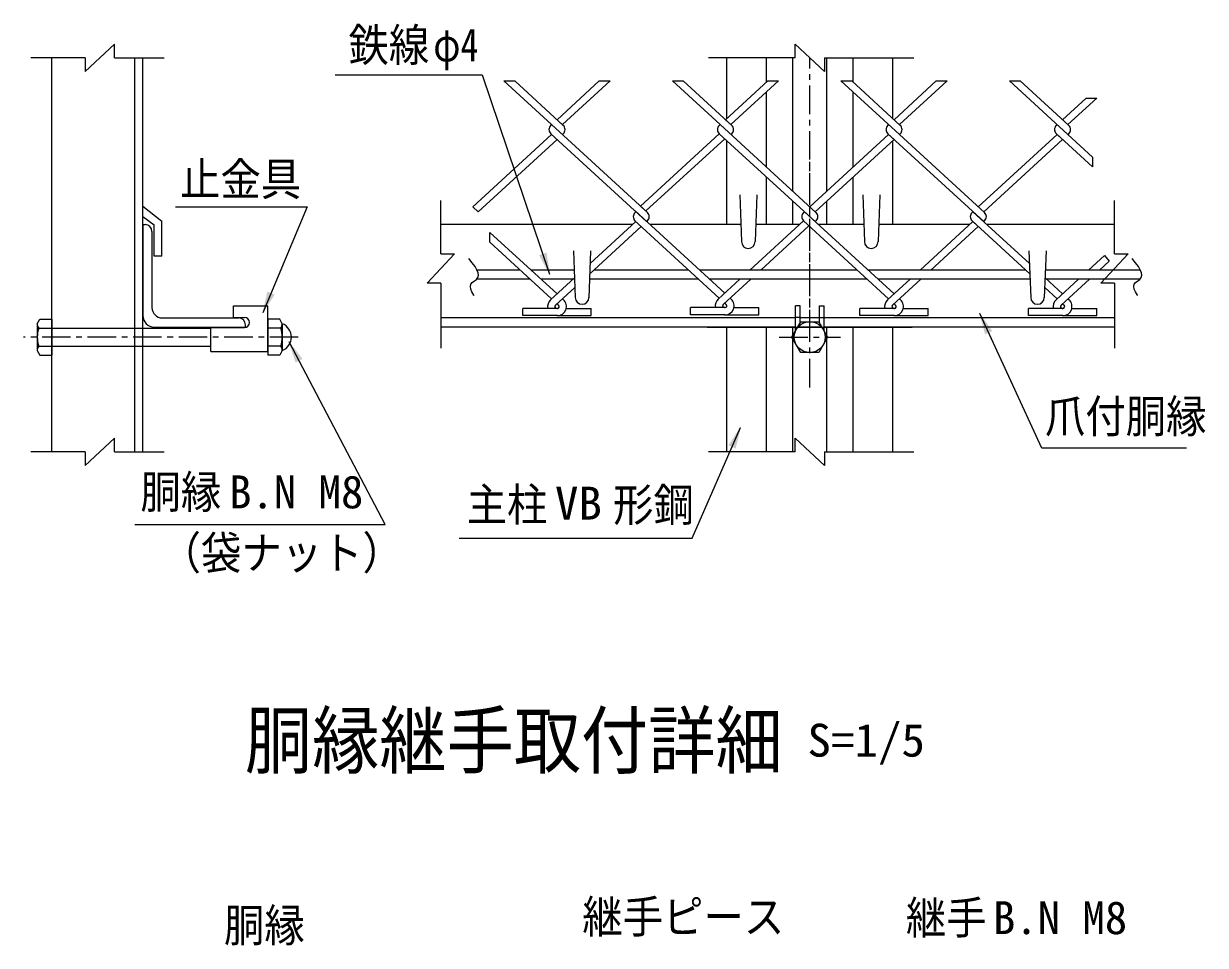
# Model space of a CAD drawing. Units: millimetres, scale not verified, with parts at other scales. Extents: x -4455 to 4455, y -3150 to 3150.
# Drawn here: x 1289 to 2846, y -1022 to 192 of the extents above; entities that cross this region are included whole.
import ezdxf
from ezdxf.enums import TextEntityAlignment as Align

# ---------------------------------------------------------------- set-up
doc = ezdxf.new("R2010")
doc.units = ezdxf.units.MM
doc.header["$LTSCALE"] = 30
doc.linetypes.add('DASHED', pattern=[7.5, 6, -1.5])
doc.linetypes.add('USER1', pattern=[2, 1.25, -0.25, 0.25, -0.25])
doc.layers.add('0-4_7詳細', color=7, linetype='Continuous', lineweight=18)
doc.styles.add('ＭＳ ゴシック', font='')
doc.styles.get('ＭＳ ゴシック').set_extended_font_data('MS Gothic')

msp = doc.modelspace()

# ---------------------------------------------------------------- linework, layer by layer
at = {"layer": '0-4_7詳細', "color": 4}
for p, q in [((1409.13, 165.24), (1370.36, 129.24)), ((1409.13, 147.24), (1409.13, 165.24)), ((2305.81, 165.24), (2344.59, 129.24)), ((2305.81, 147.24), (2305.81, 165.24)), ((1370.36, 147.24), (1298.79, 147.24)), ((1370.36, 147.24), (1370.36, 129.24)), ((1409.13, 147.24), (1474.4, 147.24)), ((2305.81, 147.24), (2191.87, 147.24)), ((2344.59, 147.24), (2462.39, 147.24)), ((2344.59, 147.24), (2344.59, 129.24)), ((1839.11, -110.86), (1839.11, -40.67)), ((2726.77, -110.86), (2726.77, -40.67)), ((1839.11, -110.86), (1857.11, -110.86)), ((2708.77, -149.63), (2744.77, -110.86)), ((2726.77, -110.86), (2744.77, -110.86)), ((1839.11, -149.63), (1839.11, -235.22)), ((2726.77, -149.63), (2708.77, -149.63)), ((2726.77, -149.63), (2726.77, -235.22)), ((1409.13, -353.5), (1370.36, -389.5)), ((1409.13, -371.5), (1409.13, -353.5)), ((2305.81, -353.5), (2344.59, -389.5)), ((2305.81, -371.5), (2305.81, -353.5)), ((1370.36, -371.5), (1298.79, -371.5)), ((1370.36, -371.5), (1370.36, -389.5)), ((1409.13, -371.5), (1474.4, -371.5)), ((2305.81, -371.5), (2191.87, -371.5)), ((2344.59, -371.5), (2462.39, -371.5)), ((2344.59, -371.5), (2344.59, -389.5))]:
    msp.add_line(p, q, dxfattribs=at)
at = {"layer": '0-4_7詳細', "lineweight": 9}
for p, q in [((1326.56, -371.5), (1326.56, 147.24)), ((1436.06, -371.5), (1436.06, 147.24)), ((1446.56, -371.5), (1446.56, 147.24)), ((2215.7, 67.31), (2215.7, 147.24)), ((2268.2, 115.42), (2268.2, 147.24)), ((2302.7, -28.2), (2302.7, 147.24)), ((2347.7, -28.2), (2347.7, 147.24)), ((2382.2, 115.42), (2382.2, 147.24)), ((2434.7, 67.31), (2434.7, 147.24)), ((2268.2, 3.41), (2268.2, 102.4)), ((2382.2, 3.41), (2382.2, 102.4)), ((2215.7, -72.2), (2215.7, 38.5)), ((2434.7, -72.2), (2434.7, 38.5)), ((2268.2, -72.2), (2268.2, -9.61)), ((2382.2, -72.2), (2382.2, -9.61)), ((2232.95, -33.2), (2235.2, -94.7)), ((2255.45, -33.2), (2253.2, -94.7)), ((2302.7, -72.2), (2302.7, -41.23)), ((2347.7, -72.2), (2347.7, -41.23)), ((2394.95, -33.2), (2397.2, -94.7)), ((2417.45, -33.2), (2415.2, -94.7)), ((1446.56, -48.14), (1471.7, -67.57)), ((1446.56, -61.41), (1461.2, -72.73)), ((1446.56, -72.2), (1446.56, -192.2)), ((1446.56, -72.2), (1449.56, -72.2)), ((1461.2, -113.73), (1461.2, -72.73)), ((1471.7, -113.73), (1471.7, -67.57)), ((2091.87, -72.2), (1839.11, -72.2)), ((2234.38, -72.2), (2114.47, -72.2)), ((2311.76, -72.2), (2254.02, -72.2)), ((2396.38, -72.2), (2336.5, -72.2)), ((2535.93, -72.2), (2416.02, -72.2)), ((2726.77, -72.2), (2558.53, -72.2)), ((1458.56, -81.2), (1458.56, -181.7)), ((2013.95, -106.7), (2016.2, -168.2)), ((2036.45, -106.7), (2034.18, -168.85)), ((2613.95, -106.7), (2616.2, -168.2)), ((2636.45, -106.7), (2634.2, -168.2)), ((1471.7, -113.73), (1461.2, -113.73)), ((1943.71, -132.2), (1886.84, -132.2)), ((2014.88, -132.2), (1957.92, -132.2)), ((2165.74, -132.2), (2040.6, -132.2)), ((2387.77, -132.2), (2179.95, -132.2)), ((2609.8, -132.2), (2401.98, -132.2)), ((2760.84, -132.2), (2635.52, -132.2)), ((1956.81, -144.2), (1886.3, -144.2)), ((2013.3, -144.2), (1971.02, -144.2)), ((2178.83, -144.2), (2035.08, -144.2)), ((2400.86, -144.2), (2193.04, -144.2)), ((2615.32, -144.2), (2415.07, -144.2)), ((2760.31, -144.2), (2637.1, -144.2)), ((1565.98, -179.51), (1610.98, -179.51)), ((1565.98, -194.51), (1565.98, -179.51)), ((1610.98, -239.51), (1610.98, -179.51)), ((1992.16, -176.59), (1994.21, -178.47)), ((2258.11, -191.26), (2258.11, -181.66)), ((2306.45, -212.29), (2306.45, -179.51)), ((2337.95, -179.51), (2343.95, -179.51)), ((2337.95, -201.89), (2337.95, -179.51)), ((2343.95, -212.29), (2343.95, -179.51)), ((1307.36, -202.79), (1310.68, -197.03)), ((1472.06, -195.2), (1572.56, -195.2)), ((1565.98, -194.51), (1580.23, -194.51)), ((1610.98, -197.03), (1610.98, -244.07)), ((1626.86, -197.03), (1610.98, -197.03)), ((1630.18, -202.79), (1626.86, -197.03)), ((2306.45, -195.2), (1839.11, -195.2)), ((2312.45, -194.51), (2306.45, -194.51)), ((2337.95, -195.2), (2312.45, -195.2)), ((2337.95, -194.51), (2343.95, -194.51)), ((2726.77, -195.2), (2343.95, -195.2)), ((1309.42, -208.55), (1326.56, -208.55)), ((1446.56, -208.55), (1535.98, -208.55)), ((1535.98, -208.01), (1580.23, -208.01)), ((1535.98, -239.51), (1535.98, -208.01)), ((1628.13, -208.55), (1610.98, -208.55)), ((1630.18, -202.79), (1630.18, -238.31)), ((2306.45, -207.2), (1839.11, -207.2)), ((2190.2, -207.2), (2460.2, -207.2)), ((2215.7, -371.5), (2215.7, -207.2)), ((2268.2, -371.5), (2268.2, -207.2)), ((2302.7, -371.5), (2302.7, -207.2)), ((2308.92, -208.01), (2306.45, -208.01)), ((2341.01, -207.2), (2309.39, -207.2)), ((2341.48, -208.01), (2343.95, -208.01)), ((2726.77, -207.2), (2343.95, -207.2)), ((2347.7, -371.5), (2347.7, -207.2)), ((2382.2, -371.5), (2382.2, -207.2)), ((2434.7, -371.5), (2434.7, -207.2)), ((1309.42, -232.55), (1326.56, -232.55)), ((1446.56, -232.55), (1535.98, -232.55)), ((1628.13, -232.55), (1610.98, -232.55)), ((1310.68, -244.07), (1326.56, -244.07)), ((1535.98, -239.51), (1610.98, -239.51))]:
    msp.add_line(p, q, dxfattribs=at)
at = {"layer": '0-4_7詳細', "color": 1, "linetype": 'USER1'}
for p, q in [((2325.2, -286.7), (2325.2, 147.24)), ((2325.2, -222.1), (2325.2, 43.47)), ((1651.24, -220.55), (1289.44, -220.55)), ((2284.9, -220.55), (2365.55, -220.55))]:
    msp.add_line(p, q, dxfattribs=at)
at = {"layer": '0-4_7詳細', "color": 3}
for p, q in [((1922.25, 116.96), (1985.05, 59.41)), ((1922.25, 116.96), (1936.46, 116.96)), ((1936.46, 116.96), (2000.33, 58.43)), ((1992.16, 65.92), (2047.85, 116.96)), ((1999.26, 59.41), (2062.06, 116.96)), ((2047.85, 116.96), (2062.06, 116.96)), ((2144.28, 116.96), (2207.08, 59.41)), ((2144.28, 116.96), (2158.49, 116.96)), ((2158.49, 116.96), (2222.36, 58.43)), ((2214.19, 65.92), (2269.88, 116.96)), ((2221.29, 59.41), (2284.09, 116.96)), ((2269.88, 116.96), (2284.09, 116.96)), ((2366.31, 116.96), (2443.32, 46.39)), ((2366.31, 116.96), (2380.52, 116.96)), ((2380.52, 116.96), (2444.39, 58.43)), ((2436.21, 65.92), (2491.91, 116.96)), ((2443.32, 59.41), (2506.12, 116.96)), ((2491.91, 116.96), (2506.12, 116.96)), ((2588.34, 116.96), (2665.35, 46.39)), ((2588.34, 116.96), (2602.55, 116.96)), ((2602.55, 116.96), (2666.42, 58.43)), ((2658.24, 65.92), (2689.36, 94.44)), ((2665.35, 59.41), (2703.57, 94.44)), ((2689.36, 94.44), (2703.57, 94.44)), ((1992.16, 65.92), (2000.33, 58.43)), ((2214.19, 65.92), (2222.36, 58.43)), ((1983.98, 58.43), (1985.05, 59.41)), ((1983.98, 58.43), (1985.05, 59.41)), ((1983.98, 47.37), (2110.28, -68.35)), ((1985.05, 59.41), (2111.35, -56.31)), ((1999.26, 46.39), (2000.33, 47.37)), ((1999.26, 46.39), (2000.33, 47.37)), ((2102.1, -47.84), (2206.01, 47.37)), ((2206.01, 58.43), (2207.08, 59.41)), ((2206.01, 58.43), (2207.08, 59.41)), ((2206.01, 47.37), (2332.3, -68.35)), ((2207.08, 59.41), (2333.37, -56.31)), ((2221.29, 46.39), (2222.36, 47.37)), ((2221.29, 46.39), (2222.36, 47.37)), ((2428.04, 58.43), (2429.11, 59.41)), ((2428.04, 47.37), (2554.33, -68.35)), ((2428.04, 47.37), (2436.21, 39.88)), ((2443.32, 46.39), (2444.39, 47.37)), ((2443.32, 46.39), (2444.39, 47.37)), ((2650.07, 58.43), (2651.14, 59.41)), ((2650.07, 47.37), (2697.82, 3.61)), ((2650.07, 47.37), (2658.24, 39.88)), ((2665.35, 46.39), (2666.42, 47.37)), ((2665.35, 46.39), (2666.42, 47.37)), ((1881.14, -48.82), (1985.05, 46.39)), ((1888.25, -55.33), (1992.16, 39.88)), ((2109.21, -54.35), (2213.11, 40.86)), ((2325.2, -48.82), (2429.11, 46.39)), ((2332.3, -55.33), (2436.21, 39.88)), ((2443.32, 46.39), (2555.4, -56.31)), ((2547.23, -48.82), (2651.14, 46.39)), ((2554.33, -55.33), (2658.24, 39.88)), ((2665.35, 46.39), (2697.82, 16.63)), ((2697.82, 16.63), (2697.82, 3.61)), ((1888.25, -55.33), (1881.14, -48.82)), ((2095, -54.35), (2213.11, -162.59)), ((2095, -56.31), (2096.07, -55.33)), ((2095, -56.31), (2096.07, -55.33)), ((2103.17, -48.82), (2111.35, -56.31)), ((2317.02, -56.31), (2318.09, -55.33)), ((2318.09, -55.33), (2436.21, -163.57)), ((2539.05, -56.31), (2540.12, -55.33)), ((2540.12, -55.33), (2614.57, -123.55)), ((2035.34, -137.02), (2103.17, -74.86)), ((2035.83, -123.55), (2096.07, -68.35)), ((2093.93, -66.39), (2206.01, -169.1)), ((2110.28, -68.35), (2111.35, -67.37)), ((2110.28, -68.35), (2111.35, -67.37)), ((2246.28, -132.2), (2317.02, -67.37)), ((2260.49, -132.2), (2324.13, -73.88)), ((2317.02, -67.37), (2429.11, -170.08)), ((2332.3, -68.35), (2333.37, -67.37)), ((2332.3, -68.35), (2333.37, -67.37)), ((2470.45, -132.2), (2540.12, -68.35)), ((2484.66, -132.2), (2547.23, -74.86)), ((2539.05, -67.37), (2615.06, -137.02)), ((2539.05, -67.37), (2547.23, -74.86)), ((2554.33, -68.35), (2555.4, -67.37)), ((2554.33, -68.35), (2555.4, -67.37)), ((1903.71, -82.52), (1992.16, -163.57)), ((1903.71, -95.54), (1903.71, -82.52)), ((1903.71, -95.54), (1985.05, -170.08)), ((2692.48, -132.2), (2713.36, -113.06)), ((2706.69, -132.2), (2719.46, -120.49)), ((2713.36, -113.06), (2719.46, -120.49)), ((1983.61, -171.4), (2015.26, -142.4)), ((1990.1, -178.47), (2015.72, -155)), ((2204.57, -170.42), (2233.18, -144.2)), ((2211.06, -177.49), (2247.39, -144.2)), ((2427.67, -171.4), (2457.35, -144.2)), ((2434.16, -178.47), (2471.56, -144.2)), ((2634.68, -155), (2651.14, -170.08)), ((2635.14, -142.4), (2658.24, -163.57)), ((2649.7, -171.4), (2679.38, -144.2)), ((2656.18, -178.47), (2693.59, -144.2)), ((1999.26, -170.08), (2000.7, -171.4)), ((2220.22, -169.1), (2221.66, -170.42)), ((2443.32, -170.08), (2444.76, -171.4)), ((2651.14, -170.08), (2649.7, -171.4)), ((2665.35, -170.08), (2666.78, -171.4)), ((1992.59, -182.64), (1947.16, -182.64)), ((1947.16, -192.24), (1947.16, -182.64)), ((1991.72, -182.64), (1992.59, -182.64)), ((2004.35, -182.64), (2037.16, -182.64)), ((2037.16, -192.24), (2037.16, -182.64)), ((2168.11, -191.26), (2168.11, -181.66)), ((2213.55, -181.66), (2168.11, -181.66)), ((2212.68, -181.66), (2213.55, -181.66)), ((2213.11, -175.61), (2215.17, -177.49)), ((2225.31, -181.66), (2258.11, -181.66)), ((2391.21, -192.24), (2391.21, -182.64)), ((2436.65, -182.64), (2391.21, -182.64)), ((2435.78, -182.64), (2436.65, -182.64)), ((2436.21, -176.59), (2438.27, -178.47)), ((2448.41, -182.64), (2481.21, -182.64)), ((2481.21, -192.24), (2481.21, -182.64)), ((2658.68, -182.64), (2613.24, -182.64)), ((2613.24, -192.24), (2613.24, -182.64)), ((2658.24, -176.59), (2656.18, -178.47)), ((2657.81, -182.64), (2658.68, -182.64)), ((2658.24, -176.59), (2660.3, -178.47)), ((2670.43, -182.64), (2703.24, -182.64)), ((2703.24, -192.24), (2703.24, -182.64)), ((1992.59, -192.24), (1947.16, -192.24)), ((1991.72, -192.24), (2037.16, -192.24)), ((2213.55, -191.26), (2168.11, -191.26)), ((2212.68, -191.26), (2258.11, -191.26)), ((2436.65, -192.24), (2391.21, -192.24)), ((2435.78, -192.24), (2481.21, -192.24)), ((2658.68, -192.24), (2613.24, -192.24)), ((2657.81, -192.24), (2703.24, -192.24))]:
    msp.add_line(p, q, dxfattribs=at)
at = {"layer": '0-4_7詳細', "color": 3, "linetype": 'DASHED'}
for p, q in [((1326.56, -208.55), (1446.56, -208.55)), ((1326.56, -232.55), (1446.56, -232.55))]:
    msp.add_line(p, q, dxfattribs=at)
at = {"layer": '0-4_7詳細', "color": 1}
for points in [[(1699.67, 124.97), (1893.58, 124.97), (1982.42, -137.44)], [(2821.71, -366.81), (2631.07, -366.81), (2549.13, -189.28)], [(1863.4, -485.42), (2170.11, -485.42), (2233.97, -339.37)]]:
    msp.add_lwpolyline(points, dxfattribs=at)
at = {"layer": '0-4_7詳細', "lineweight": 9}
for points in [[(1489.32, -49.09), (1662.9, -49.09), (1604.5, -188.42)], [(2312.45, -201.89), (2312.45, -179.51), (2306.45, -179.51)], [(1310.68, -197.03), (1326.56, -197.03), (1326.56, -244.07)], [(1307.36, -202.79), (1307.36, -238.31), (1310.68, -244.07)], [(1461.56, -207.2), (1581.56, -207.2), (1581.56, -204.2)], [(1436.06, -467.33), (1765.67, -467.33), (1639.26, -226.87)], [(1630.18, -238.31), (1626.86, -244.07), (1610.98, -244.07)]]:
    msp.add_lwpolyline(points, dxfattribs=at)
at = {"layer": '0-4_7詳細', "color": 4}
for points in [[(1839.11, -149.63), (1821.11, -149.63), (1857.11, -110.86)], [(1883.11, -165.47), (1882.79, -165.08), (1880.13, -160.88), (1878.57, -157.12), (1878.09, -153.81), (1878.72, -150.93), (1880.44, -148.5), (1883.26, -146.51), (1886.09, -144.5), (1887.84, -142.02), (1888.52, -139.07), (1888.13, -135.63), (1886.66, -131.73), (1884.12, -127.34), (1880.51, -122.49), (1875.82, -117.15)], [(2757.11, -165.47), (2756.8, -165.08), (2754.13, -160.88), (2752.57, -157.12), (2752.1, -153.81), (2752.72, -150.93), (2754.44, -148.5), (2757.26, -146.51), (2760.09, -144.5), (2761.84, -142.02), (2762.52, -139.07), (2762.13, -135.63), (2760.66, -131.73), (2758.12, -127.34), (2754.51, -122.49), (2749.82, -117.15)]]:
    msp.add_lwpolyline(points, dxfattribs=at)
at = {"layer": '0-4_7詳細', "color": 3}
msp.add_lwpolyline([(2348.72, -220.55), (2336.96, -240.92), (2313.44, -240.92), (2301.68, -220.55), (2313.44, -200.18), (2336.96, -200.18)], close=True, dxfattribs=at)
msp.add_circle((2325.2, -220.55), 20.4, dxfattribs=at)
for centre, radius, start, end in [((1989.05, 52.9), 7.5, 132.5, 227.5), ((1995.27, 52.9), 7.5, 312.5, 47.5), ((2211.08, 52.9), 7.5, 132.5, 227.5), ((2217.29, 52.9), 7.5, 312.5, 47.5), ((2433.11, 52.9), 7.5, 132.5, 227.5), ((2439.32, 52.9), 7.5, 312.5, 47.5), ((2655.13, 52.9), 7.5, 132.5, 227.5), ((2661.35, 52.9), 7.5, 312.5, 47.5), ((2100.06, -61.84), 7.5, 132.5, 227.5), ((2106.28, -61.84), 7.5, 312.5, 47.5), ((2322.09, -61.84), 7.5, 132.5, 227.5), ((2328.31, -61.84), 7.5, 312.5, 47.5), ((2544.12, -61.84), 7.5, 132.5, 227.5), ((2550.34, -61.84), 7.5, 312.5, 47.5), ((2212.68, -179.26), 12, 132.5, 191.53696), ((2213.55, -179.26), 12, 270, 47.5), ((1991.72, -180.24), 12, 132.5, 191.53696), ((1991.72, -180.24), 2.4, 132.5, 270), ((1992.59, -180.24), 12, 270, 47.5), ((1992.59, -180.24), 2.4, 270, 47.5), ((2212.68, -179.26), 2.4, 132.5, 270), ((2213.55, -179.26), 2.4, 270, 47.5), ((2435.78, -180.24), 12, 132.5, 191.53696), ((2435.78, -180.24), 2.4, 132.5, 270), ((2436.65, -180.24), 12, 270, 47.5), ((2436.65, -180.24), 2.4, 270, 47.5), ((2657.81, -180.24), 12, 132.5, 191.53696), ((2657.81, -180.24), 2.4, 132.5, 270), ((2658.68, -180.24), 12, 270, 47.5), ((2658.68, -180.24), 2.4, 270, 47.5)]:
    msp.add_arc(centre, radius, start, end, dxfattribs=at)
at = {"layer": '0-4_7詳細', "lineweight": 9}
for centre, radius, start, end in [((1449.56, -81.2), 9, 0, 90), ((2244.2, -94.7), 9, 180, 0), ((2406.2, -94.7), 9, 180, 0), ((2025.2, -168.2), 9, 180, 0), ((2625.2, -168.2), 9, 180, 0), ((1472.06, -181.7), 13.5, 180, 270), ((1461.56, -192.2), 15, 180, 270), ((1572.56, -204.2), 9, 0, 90), ((1580.23, -201.26), 6.75, 270, 90), ((1316.44, -202.79), 9.09, 180, 219.3382), ((1343.36, -220.55), 36, 160.52878, 199.47122), ((1594.18, -220.55), 36, 340.52878, 19.47122), ((1621.1, -202.79), 9.09, 320.6618, 0), ((1623.04, -220.55), 19.14, 291.90813, 68.09187), ((1316.44, -238.31), 9.09, 140.6618, 180), ((1621.1, -238.31), 9.09, 0, 39.3382)]:
    msp.add_arc(centre, radius, start, end, dxfattribs=at)
at = {"layer": '0-4_7詳細', "color": 1}
for points in [[(1983.06, -139.33), (1968.51, -112.58), (1978.38, -109.24)], [(2548.3, -187.46), (2565.6, -212.52), (2556.14, -216.88)], [(2234.77, -337.54), (2227.52, -367.11), (2217.98, -362.94)]]:
    msp.add_solid(points, dxfattribs=at)
at = {"layer": '0-4_7詳細'}
for points in [[(1603.73, -190.26), (1610.52, -160.58), (1620.13, -164.61)], [(1638.33, -225.1), (1656.9, -249.23), (1647.68, -254.07)]]:
    msp.add_solid(points, dxfattribs=at)

# ---------------------------------------------------------------- texts
at = {"layer": '0-4_7詳細', "color": 3, "style": 'ＭＳ ゴシック'}
for s, width, p in [('鉄線', 0.9, (1717.35, 129.71)), ('φ4', 0.8, (1829.14, 129.71)), ('止金具', 0.9, (1495.54, -47.13)), ('爪付胴縁', 0.9, (2635.03, -359.39)), ('胴縁', 0.9, (1443.36, -459.02)), ('主柱', 0.9, (1873.03, -475.66)), ('VB', 1.05, (1989.43, -473.85)), ('形鋼', 0.9, (2066.11, -476.1)), ('（袋ナット）', 0.9, (1469.94, -539.27)), ('S=1/5', 1.05, (2322.14, -786.1)), ('継手ピース', 0.9, (2025.5, -1018.62)), ('継手', 0.9, (2451.82, -1019.86)), ('胴縁', 0.9, (1553.39, -1029.89))]:
    msp.add_text(s, height=43.33, dxfattribs=dict(at, width=width)).set_placement(p, align=Align.BOTTOM_LEFT)
for p in [(1560.18, -459.02), (2566.53, -1019.86)]:
    msp.add_text('B.N M8', height=43.33, dxfattribs=at).set_placement(p, align=Align.BOTTOM_LEFT)
at = {"layer": '0-4_7詳細', "style": 'ＭＳ ゴシック', "width": 0.9}
msp.add_text('胴縁継手取付詳細', height=72.14, dxfattribs=at).set_placement((1580.97, -809.41), align=Align.BOTTOM_LEFT)

doc.saveas('drawing.dxf')
